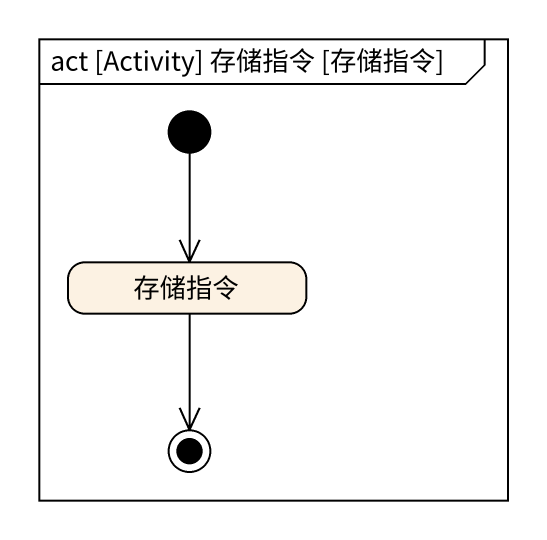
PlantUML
@startuml
mainframe act [Activity] 存储指令 [存储指令]
hide empty description
state 存储指令
[*] --> 存储指令
存储指令 --> [*]
@enduml
